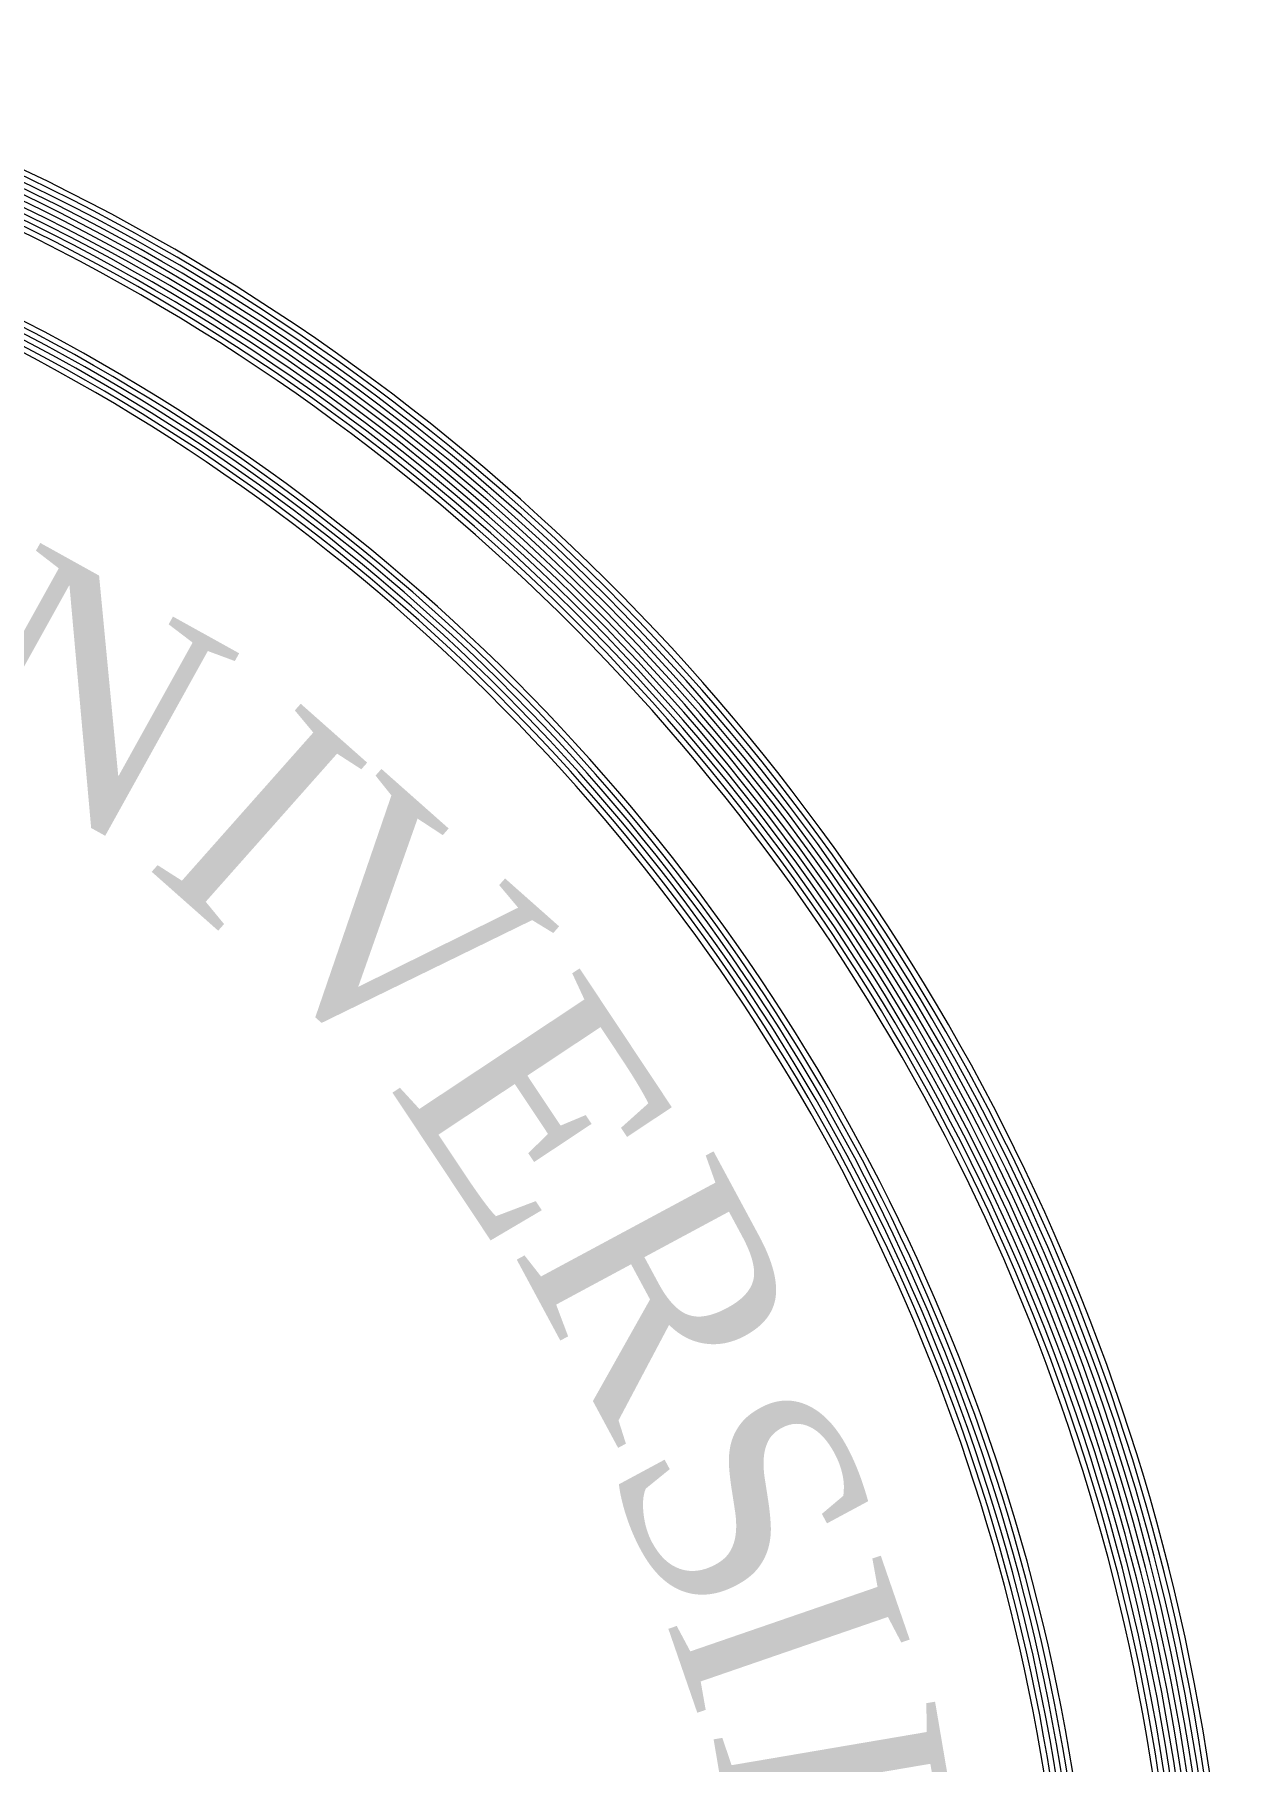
# Model space of a CAD drawing. Header units: millimetres. Extents: x -11418 to -10492, y 10656 to 11360.
# Drawn here: x -10522.116 to -10520.037, y 11180.339 to 11183.336 of the extents above; entities that cross this region are included whole.
import ezdxf

# ---------------------------------------------------------------- set-up
doc = ezdxf.new("R2010")
doc.units = ezdxf.units.MM
doc.linetypes.add('CONTINUA', pattern=[0])
doc.layers.add('proyección', color=252, linetype='CONTINUA', lineweight=5)
doc.styles.get("Standard").update_dxf_attribs({"font": 'romans.shx'})

# ---------------------------------------------------------------- blocks, each defined once
blk = doc.blocks.new('logopucv')
at = {"layer": 'proyección'}
for radius, start, end in [(2.4453, 104.8606, 75.0609), (2.4388, 105.0444, 74.8767), (2.4323, 105.2298, 74.6907), (2.4258, 105.4169, 74.5031), (2.4193, 105.6058, 74.3136), (2.4128, 105.7966, 74.1223), (2.4063, 105.9891, 73.9292), (2.3998, 106.1835, 73.7343), (2.3933, 106.3798, 73.5374), (2.3868, 106.578, 73.3386), (2.3803, 106.7782, 73.1378), (2.2893, 108.9915, 71.0085), (2.2828, 108.7721, 71.2279), (2.2763, 108.5503, 71.4497), (2.2698, 108.3261, 71.6739), (2.2633, 108.0993, 71.9007), (2.2568, 107.87, 72.13)]:
    blk.add_arc((1436.4434, 50647.9201), radius, start, end, dxfattribs=at)
at = {"layer": 'proyección', "char_height": 0.258874, "width": 1.744763, "attachment_point": 1}
for s, insert, rotation in [('{\\fTimes New Roman|b0|i0|c0|p18;N}', (1437.5051, 50649.703), 330.9646), ('{\\fTimes New Roman|b0|i0|c0|p18;I}', (1437.8045, 50649.5215), 318.4464), ('{\\fTimes New Roman|b0|i0|c0|p18;V}', (1437.9048, 50649.4399), 318.4464), ('{\\fTimes New Roman|b0|i0|c0|p18;E}', (1438.1302, 50649.2164), 303.5832), ('{\\fTimes New Roman|b0|i0|c0|p18;R}', (1438.2854, 50649.0061), 298.2869), ('{\\fTimes New Roman|b0|i0|c0|p18;S}', (1438.3884, 50648.7537), 298.2869), ('{\\fTimes New Roman|b0|i0|c0|p18;I}', (1438.4788, 50648.5434), 289.0199), ('{\\fTimes New Roman|b0|i0|c0|p18;D}', (1438.5441, 50648.3728), 279.6615)]:
    blk.add_mtext(s, dxfattribs=dict(at, insert=insert, rotation=rotation))

msp = doc.modelspace()

# ---------------------------------------------------------------- block references
at = {"layer": 'proyección', "xscale": 1.505674176733929, "yscale": 1.505674176733929, "zscale": 1.505674176733929}
msp.add_blockref('logopucv', (-12686.5349, -65079.4878), dxfattribs=at)

doc.saveas('drawing.dxf')
